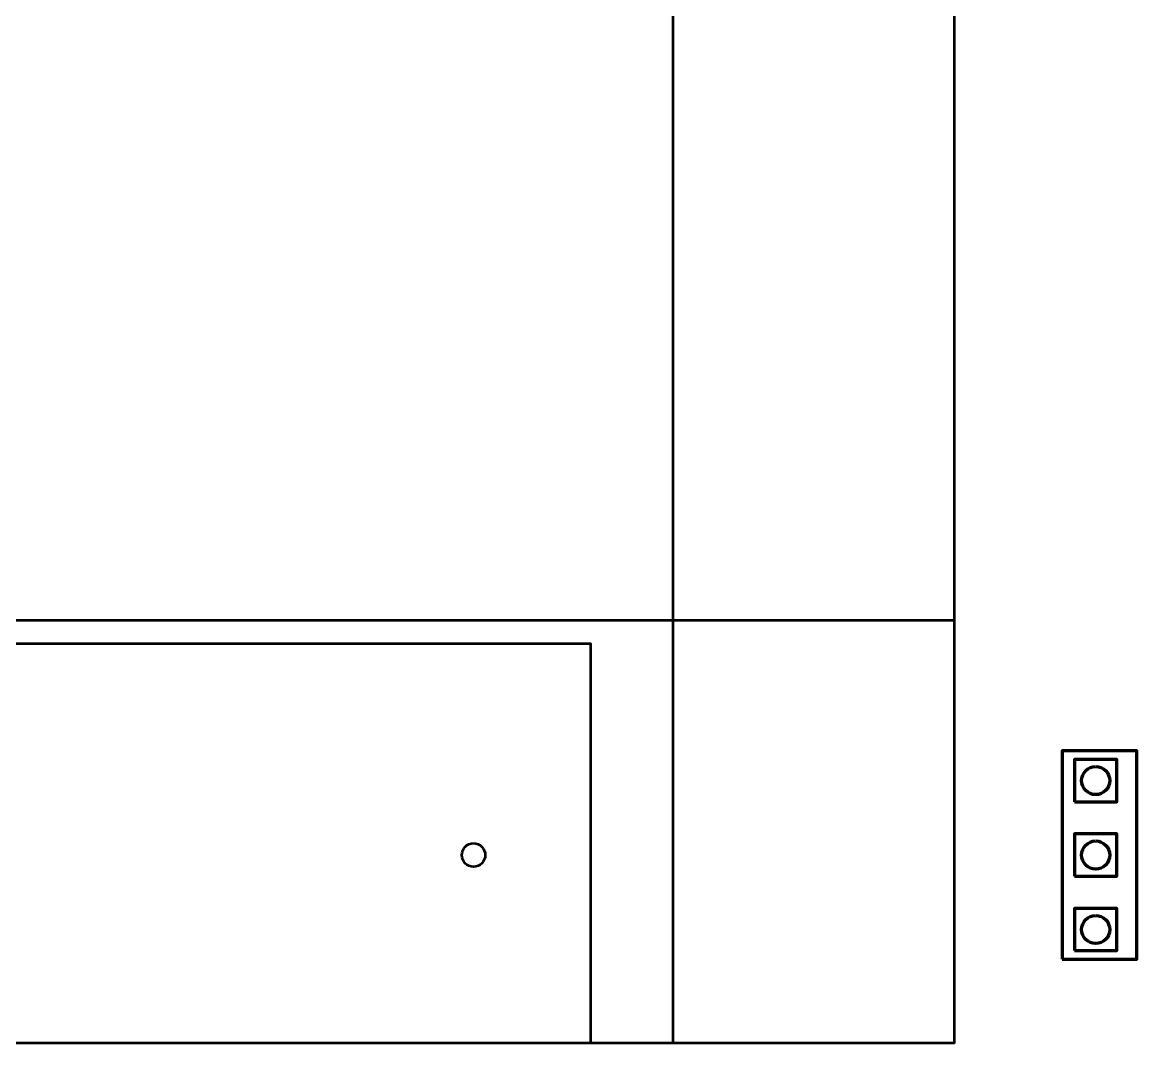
# Model space of a CAD drawing. Header units: centimetres. Extents: x -42 to 42, y -79 to 44.
# Drawn here: x 0.39 to 24.13, y -79 to -57.25 of the extents above; entities that cross this region are included whole.
import ezdxf

# ---------------------------------------------------------------- set-up
doc = ezdxf.new("R2010")
doc.units = ezdxf.units.CM
doc.header["$MEASUREMENT"] = 0
doc.layers.add('Layer 1', color=7, linetype='Continuous')

msp = doc.modelspace()

# ---------------------------------------------------------------- linework, layer by layer
at = {"layer": 'Layer 1', "color": 3, "lineweight": 53}
for points in [[(14.25, -79), (20.25, -79), (20.25, -35.5), (14.25, -35.5), (14.25, -79)], [(-20.25, -79), (20.25, -79), (20.25, -70), (-20.25, -70), (-20.25, -79)], [(-12.49999, -79), (12.50001, -79), (12.50001, -70.5), (-12.49999, -70.5), (-12.49999, -79)]]:
    msp.add_lwpolyline(points, close=True, dxfattribs=at)
at = {"layer": 'Layer 1', "color": 1, "lineweight": 106}
for points in [[(22.54249, -77.2225), (24.12999, -77.2225), (24.12999, -72.7775), (22.54249, -72.7775), (22.54249, -77.2225)], [(22.80602, -73.8625), (23.70602, -73.8625), (23.70602, -72.9625), (22.80602, -72.9625), (22.80602, -73.8625)], [(22.80602, -75.45), (23.70602, -75.45), (23.70602, -74.55), (22.80602, -74.55), (22.80602, -75.45)], [(22.80602, -77.0375), (23.70602, -77.0375), (23.70602, -76.1375), (22.80602, -76.1375), (22.80602, -77.0375)]]:
    msp.add_lwpolyline(points, close=True, dxfattribs=at)
for centre in [(23.25602, -73.4125), (23.25602, -75), (23.25602, -76.5875)]:
    msp.add_ellipse(centre, major_axis=(0, 0.3), ratio=1, dxfattribs=at)
at = {"layer": 'Layer 1', "color": 3, "lineweight": 53}
msp.add_ellipse((10, -75), major_axis=(0, 0.25), ratio=1, dxfattribs=at)

doc.saveas('drawing.dxf')
